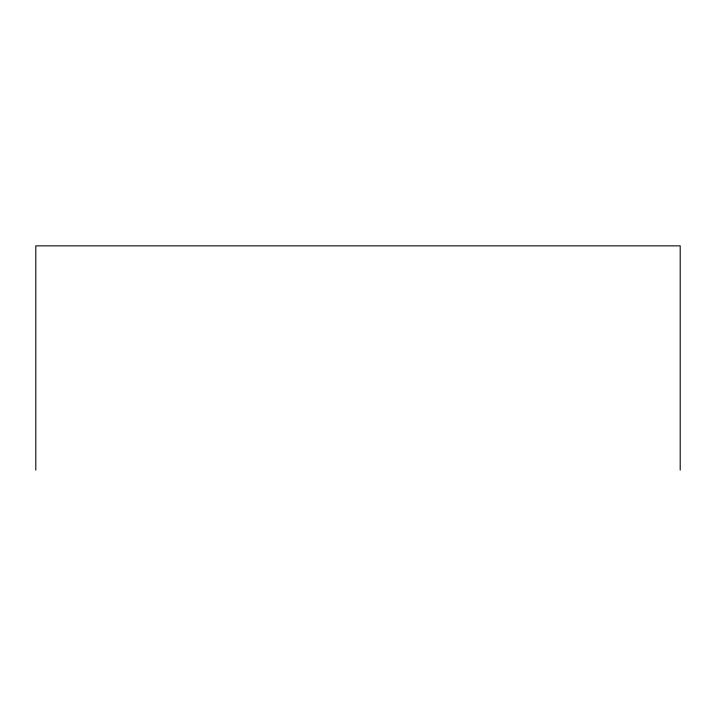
<?xml version="1.0" encoding="UTF-8"?>
<svg xmlns="http://www.w3.org/2000/svg" width="716" height="716" viewBox="0 0 716 716"><rect width="100%" height="100%" fill="white"/><g stroke="black" fill="none" stroke-linecap="round" stroke-linejoin="round"><path stroke-width="1.07" d="M680.2 470.143L680.2 245.856L35.8 245.856L35.8 470.143"/></g></svg>
